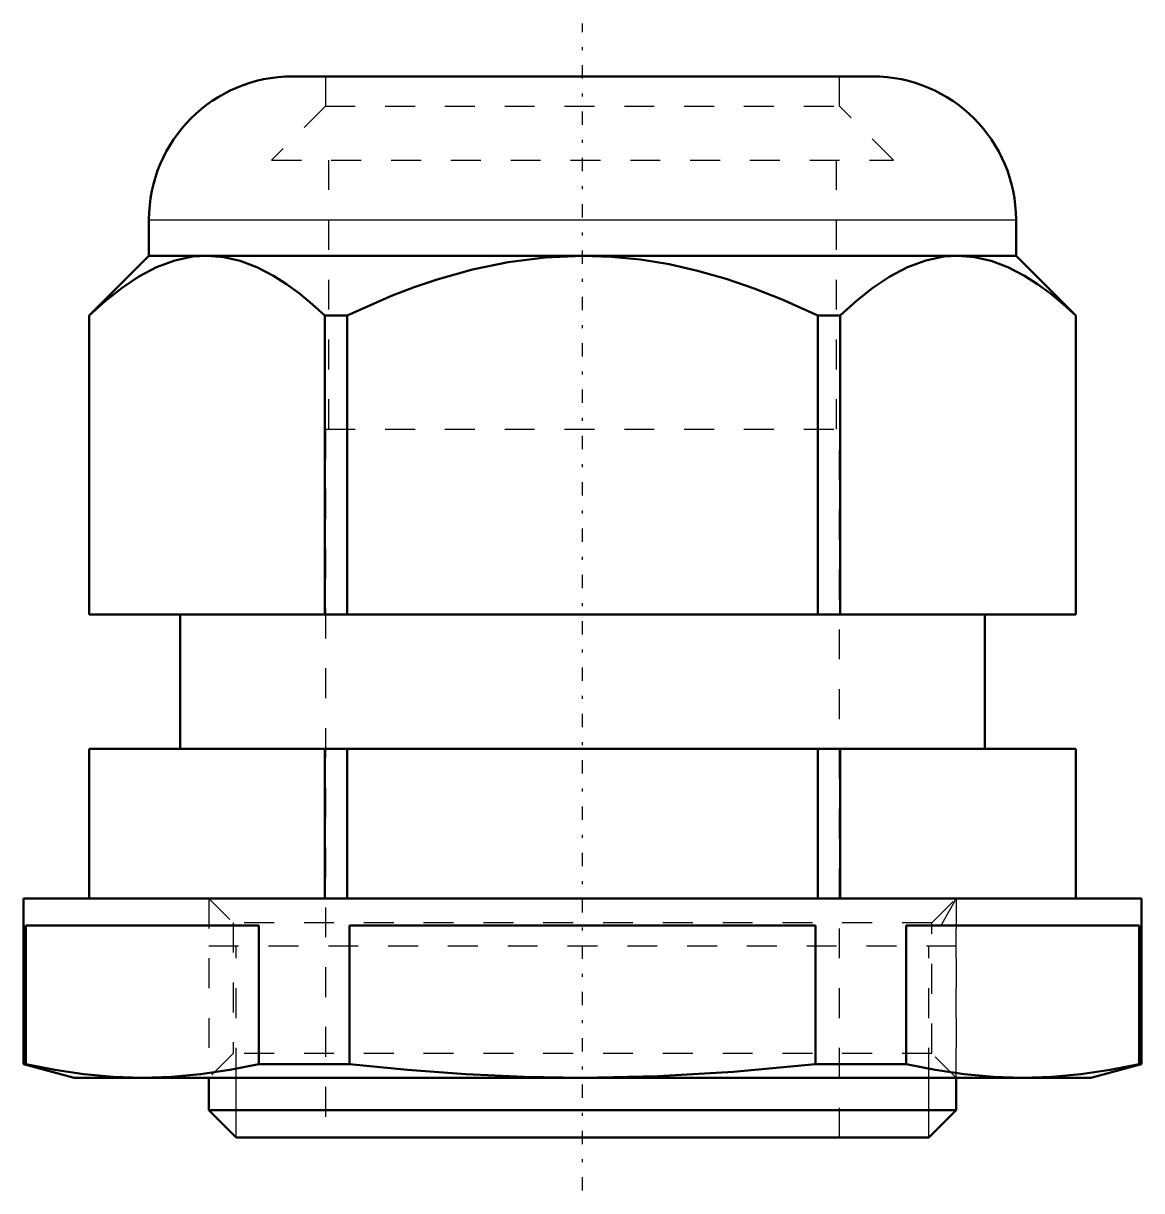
# Model space of a CAD drawing. Header units: millimetres. Extents: x -18.7 to 18.7, y -1.8 to 37.3.
import ezdxf

# ---------------------------------------------------------------- set-up
doc = ezdxf.new("R2010")
doc.units = ezdxf.units.MM
doc.linetypes.add('Center', pattern=[1.5, 0.45, -0.5, 0.05, -0.5])
doc.linetypes.add('Dashed', pattern=[2, 1, -1])
for name, color, linetype, lineweight in [('AM_0', 7, 'Continuous', 50), ('AM_4', 3, 'Continuous', 25), ('AM_5', 3, 'Continuous', 25), ('AM_7', 7, 'Center', 25), ('AM_9', 6, 'Dashed', 25)]:
    doc.layers.add(name, color=color, linetype=linetype, lineweight=lineweight)

# ---------------------------------------------------------------- blocks, each defined once
blk = doc.blocks.new('1_2411_631_02_0_in_2411_631_17__0')
at = {"layer": 'AM_0'}
for p, q in [((-18.7, 8), (-18.7, 2.456)), ((18.7, 8), (-18.7, 8)), ((18.7, 2.456), (18.7, 8)), ((-18.618, 7.1), (-18.618, 2.456)), ((-10.827, 7.1), (-18.618, 7.1)), ((-10.827, 2.456), (-10.827, 7.1)), ((-7.79, 7.1), (-7.79, 2.456)), ((7.79, 7.1), (-7.79, 7.1)), ((7.79, 2.456), (7.79, 7.1)), ((10.827, 7.1), (10.827, 2.456)), ((18.618, 7.1), (10.827, 7.1)), ((18.618, 2.456), (18.618, 7.1)), ((-18.7, 2.456), (-17, 2)), ((-18.618, 2.456), (-18.7, 2.456)), ((-7.79, 2.456), (-10.827, 2.456)), ((10.827, 2.456), (7.79, 2.456)), ((17, 2), (18.7, 2.456)), ((18.7, 2.456), (18.618, 2.456)), ((17, 2), (-17, 2))]:
    blk.add_line(p, q, dxfattribs=at)
for points in [[(-18.618, 2.456), (-17.648, 2.262), (-16.676, 2.119), (-15.7, 2.03), (-14.722, 2)], [(-14.722, 2), (-13.748, 2.03), (-12.775, 2.118), (-11.8, 2.262), (-10.827, 2.456)], [(-7.79, 2.456), (-5.851, 2.262), (-3.907, 2.119), (-1.955, 2.03), (0, 2)], [(0, 2), (2.526, 2.05), (5.051, 2.197), (7.79, 2.456)], [(10.827, 2.456), (11.797, 2.262), (12.769, 2.119), (13.745, 2.03), (14.722, 2)], [(14.722, 2), (15.697, 2.03), (16.67, 2.118), (17.645, 2.262), (18.618, 2.456)]]:
    blk.add_lwpolyline(points, dxfattribs=at)
at = {"layer": 'AM_5', "linetype": 'Dashed'}
for p, q in [((-12.5, 8), (-12.5, 2)), ((12.5, 8), (12.5, 2))]:
    blk.add_line(p, q, dxfattribs=at)
at = {"layer": 'AM_9'}
for p, q in [((-12.5, 8), (-11.688, 7.188)), ((11.688, 7.188), (12.5, 8)), ((-11.688, 7.188), (-11.688, 2.812)), ((11.688, 7.188), (-11.688, 7.188)), ((11.688, 2.812), (11.688, 7.188)), ((-11.688, 2.812), (-12.5, 2)), ((11.688, 2.812), (-11.688, 2.812)), ((12.5, 2), (11.688, 2.812))]:
    blk.add_line(p, q, dxfattribs=at)
blk = doc.blocks.new('2_2411_631_17__01_0_in_2411_631_17__0')
at = {"layer": 'AM_0'}
for p, q in [((-9.7, 35.5), (9.7, 35.5)), ((-14.5, 30.7), (-14.5, 29.5)), ((14.5, 29.5), (14.5, 30.7)), ((-14.5, 29.5), (-16.5, 27.5)), ((-14.5, 29.5), (14.5, 29.5)), ((16.5, 27.5), (14.5, 29.5)), ((-16.5, 27.5), (-16.5, 17.5)), ((-16.5, 27.5), (-16.494, 27.5)), ((-16.494, 27.5), (-16.494, 17.5)), ((-8.62, 27.5), (-7.874, 27.5)), ((-8.62, 27.5), (-8.62, 17.5)), ((-7.874, 27.5), (-7.874, 17.5)), ((7.874, 27.5), (8.62, 27.5)), ((7.874, 27.5), (7.874, 17.5)), ((8.62, 27.5), (8.62, 17.5)), ((16.494, 27.5), (16.5, 27.5)), ((16.494, 27.5), (16.494, 17.5)), ((16.5, 17.5), (16.5, 27.5)), ((16.5, 17.5), (-16.5, 17.5)), ((-13.45, 17.5), (-13.45, 13)), ((13.45, 13), (13.45, 17.5)), ((-16.5, 13), (-16.5, 8)), ((-16.5, 13), (16.5, 13)), ((-16.494, 8), (-16.494, 13)), ((-8.62, 8), (-8.62, 13)), ((-7.874, 8), (-7.874, 13)), ((7.874, 8), (7.874, 13)), ((8.62, 8), (8.62, 13)), ((16.494, 8), (16.494, 13)), ((16.5, 8), (16.5, 13)), ((-12.5, 2), (-12.5, 0.92)), ((12.5, 0.92), (12.5, 2)), ((-12.5, 0.92), (-11.58, 0)), ((-12.5, 0.92), (12.5, 0.92)), ((11.58, 0), (12.5, 0.92)), ((-11.58, 0), (11.58, 0))]:
    blk.add_line(p, q, dxfattribs=at)
for points in [[(-16.494, 27.5), (-15.953, 27.989), (-15.4, 28.425), (-14.836, 28.801), (-14.242, 29.113), (-13.638, 29.339), (-13.028, 29.47), (-12.557, 29.5)], [(-12.557, 29.5), (-12, 29.457), (-11.446, 29.331), (-10.886, 29.12), (-10.334, 28.834), (-9.897, 28.555), (-9.467, 28.238), (-9.04, 27.884), (-8.62, 27.5)], [(-7.874, 27.5), (-6.39, 28.154), (-5.629, 28.446), (-4.858, 28.708), (-3.683, 29.04), (-2.488, 29.288), (-1.248, 29.446), (0, 29.5)], [(0, 29.5), (0.972, 29.467), (1.937, 29.371), (2.895, 29.214), (3.841, 29), (4.801, 28.726), (5.746, 28.403), (6.676, 28.037), (7.874, 27.5)], [(8.62, 27.5), (9.162, 27.989), (9.715, 28.425), (10.278, 28.801), (10.872, 29.113), (11.477, 29.339), (12.087, 29.47), (12.557, 29.5)], [(12.557, 29.5), (13.115, 29.457), (13.669, 29.331), (14.229, 29.12), (14.78, 28.834), (15.217, 28.555), (15.648, 28.238), (16.074, 27.884), (16.494, 27.5)]]:
    blk.add_lwpolyline(points, dxfattribs=at)
for centre, start, end in [((-9.7, 30.7), 90, 180), ((9.7, 30.7), 0, 90)]:
    blk.add_arc(centre, 4.8, start, end, dxfattribs=at)
at = {"layer": 'AM_4'}
blk.add_line((-14.5, 30.7), (14.5, 30.7), dxfattribs=at)
at = {"layer": 'AM_5', "linetype": 'Dashed'}
for p, q in [((12.5, 8), (11.688, 6.588)), ((12.5, 6.4), (-12.5, 6.4)), ((-11.58, 2), (-11.58, 6.4)), ((11.58, 2), (11.58, 6.4))]:
    blk.add_line(p, q, dxfattribs=at)
at = {"layer": 'AM_5'}
for p, q in [((-11.58, 0), (-11.58, 2)), ((11.58, 0), (11.58, 2))]:
    blk.add_line(p, q, dxfattribs=at)
at = {"layer": 'AM_7'}
blk.add_line((0, -1.775), (0, 37.275), dxfattribs=at)
at = {"layer": 'AM_9'}
for p, q in [((-8.6, 35.5), (-8.6, 34.5)), ((8.6, 34.5), (8.6, 35.5)), ((-8.6, 34.5), (-10.4, 32.7)), ((-8.6, 34.5), (8.6, 34.5)), ((10.4, 32.7), (8.6, 34.5)), ((-10.4, 32.7), (10.4, 32.7)), ((-8.5, 32.7), (-8.5, 23.7)), ((8.5, 23.7), (8.5, 32.7)), ((-8.6, 23.7), (-8.6, 0)), ((-8.6, 23.7), (8.6, 23.7)), ((8.6, 0), (8.6, 23.7)), ((-12.5, 8), (-12.5, 2)), ((12.5, 2), (12.5, 8))]:
    blk.add_line(p, q, dxfattribs=at)

msp = doc.modelspace()

# ---------------------------------------------------------------- block references
for name in ['2_2411_631_17__01_0_in_2411_631_17__0', '1_2411_631_02_0_in_2411_631_17__0']:
    msp.add_blockref(name, (0, 0))

doc.saveas('drawing.dxf')
